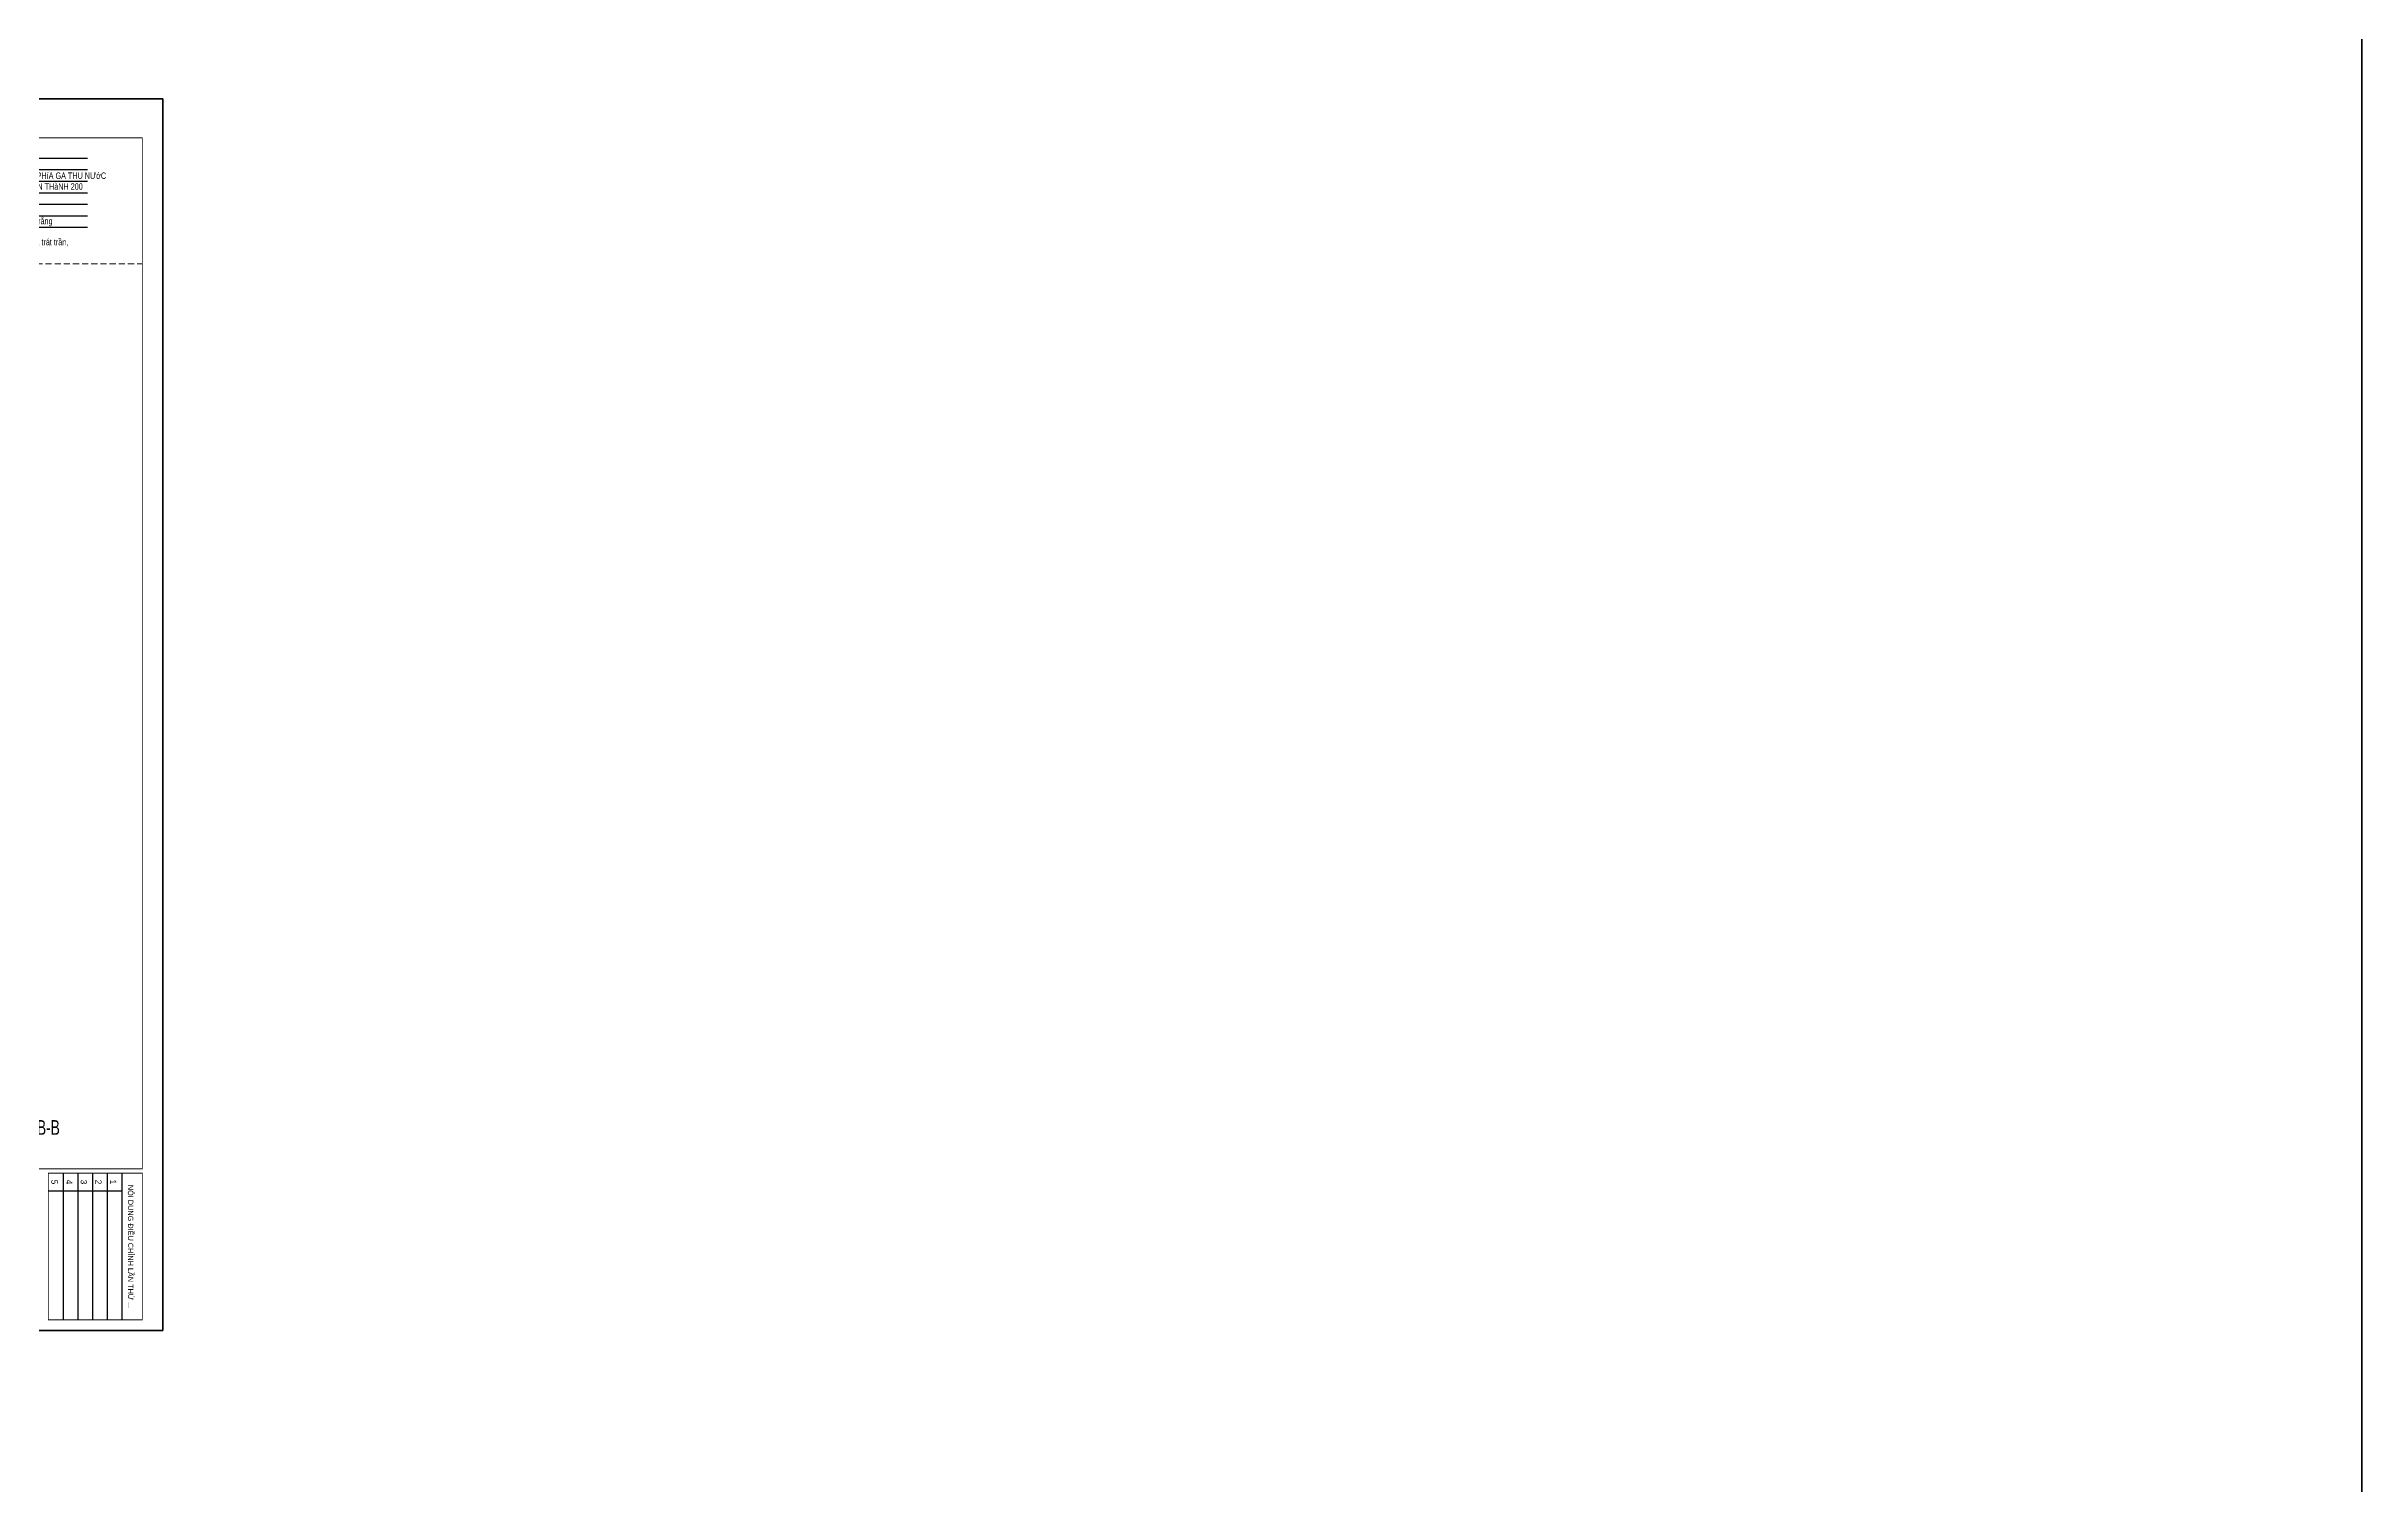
# Model space of a CAD drawing. Header units: millimetres. Extents: x 1336014 to 2939047, y -333549 to -60566.
# Drawn here: x 1510174 to 1557556, y -167993 to -138570 of the extents above; entities that cross this region are included whole.
import ezdxf
from ezdxf.enums import TextEntityAlignment as Align

# ---------------------------------------------------------------- set-up
doc = ezdxf.new("R2010")
doc.units = ezdxf.units.MM
doc.header["$MEASUREMENT"] = 0
doc.linetypes.add('$1$HIDDEN', pattern=[0.375, 0.25, -0.125])
for name, color, linetype, lineweight in [('01.Cut', 255, 'Continuous', 35), ('05.Text', 253, 'Continuous', 18), ('06.betong', 2, 'Continuous', 35), ('10.Text', 254, 'Continuous', 18), ('11.Khung bo', 32, 'Continuous', 50), ('12.Khung', 36, 'Continuous', 25)]:
    doc.layers.add(name, color=color, linetype=linetype, lineweight=lineweight)
doc.layers.add('HATCH', color=250, linetype='Continuous')
doc.layers.add('Tpl_Bound', color=1, linetype='Continuous', plot=False)
doc.styles.add('AVANT', font='')
doc.styles.add('TT5_Ghi chu 1', font='', dxfattribs={"width": 0.7, "height": 240})
doc.styles.add('TT5_Text Dim', font='hoatbif.shx', dxfattribs={"width": 0.6})
doc.styles.add('VnAvantH', font='')
doc.styles.get('AVANT').set_extended_font_data('.VnAvant')
doc.styles.get('TT5_Ghi chu 1').set_extended_font_data('.VnBlackH')
doc.styles.get('VnAvantH').set_extended_font_data('.VnAvantH')

# ---------------------------------------------------------------- blocks, each defined once
blk = doc.blocks.new('100')
at = {"layer": '11.Khung bo', "const_width": 26.7}
for points in [[(1860913, -945240), (1860913, -916940), (1896063, -916940), (1896063, -945240)], [(1860913, -945240), (1860913, -916940), (1896063, -916940), (1896063, -945240)], [(1860913, -945240), (1860913, -916940), (1896063, -916940), (1896063, -945240)], [(1896213, -920140), (1896213, -916940), (1901213, -916940), (1901213, -920140)], [(1896213, -920140), (1896213, -916940), (1901213, -916940), (1901213, -920140)], [(1896213, -920140), (1896213, -916940), (1901213, -916940), (1901213, -920140)]]:
    blk.add_lwpolyline(points, close=True, dxfattribs=at)
at = {"layer": '12.Khung'}
for p, q in [((1896213, -917640), (1901213, -917640)), ((1896213, -917640), (1901213, -917640)), ((1896213, -917640), (1901213, -917640)), ((1896213, -918140), (1901213, -918140)), ((1896213, -918140), (1901213, -918140)), ((1896213, -918140), (1901213, -918140)), ((1896813, -920140), (1896813, -917640)), ((1896813, -920140), (1896813, -917640)), ((1896813, -920140), (1896813, -917640)), ((1896213, -918640), (1901213, -918640)), ((1896213, -918640), (1901213, -918640)), ((1896213, -918640), (1901213, -918640)), ((1896213, -919140), (1901213, -919140)), ((1896213, -919140), (1901213, -919140)), ((1896213, -919140), (1901213, -919140)), ((1896213, -919640), (1901213, -919640)), ((1896213, -919640), (1901213, -919640)), ((1896213, -919640), (1901213, -919640))]:
    blk.add_line(p, q, dxfattribs=at)
blk.add_lwpolyline([(1901579, -945940), (1901579, -916240), (1859580, -916240), (1859580, -945940)], close=True, dxfattribs=at)
blk.add_lwpolyline([(1901579, -945940), (1901579, -916240), (1859580, -916240), (1859580, -945940)], close=True, dxfattribs=at)
blk.add_lwpolyline([(1901579, -945940), (1901579, -916240), (1859580, -916240), (1859580, -945940)], close=True, dxfattribs=at)
at = {"layer": '05.Text', "style": 'VnAvantH'}
blk.add_text('Néi dung ®iÒu chØnh lÇn thø ...', height=180, dxfattribs=at).set_placement((1898713, -917329), align=Align.MIDDLE)
at = {"layer": '05.Text', "style": 'AVANT'}
for s, p in [('2', (1896513, -918540)), ('1', (1896513, -918040)), ('3', (1896513, -919040)), ('4', (1896513, -919540)), ('5', (1896513, -920040))]:
    blk.add_text(s, height=210, dxfattribs=at).set_placement(p, align=Align.CENTER)
blk = doc.blocks.new('q\xadeqweqw')
at = {"layer": 'HATCH'}
for p, q in [((798852, 46960), (802613, 46960)), ((798852, 46666), (802613, 46666)), ((798852, 46371), (802613, 46371)), ((798852, 46076), (802613, 46076)), ((798852, 45781), (802613, 45781)), ((798852, 45486), (802613, 45486)), ((798852, 45192), (802613, 45192))]:
    blk.add_line(p, q, dxfattribs=at)
at = {"layer": '10.Text', "style": 'TT5_Text Dim', "width": 0.7}
for s, p in [('- xem chi tiÕt l¸t sµn', (798923, 46730)), ('- v÷a xm #75 §¸NH DèC VÒ PHÝA GA THU N¦íC', (798923, 46429)), ('- líp chèng thÊm NG¦îC VÐN THµNH 200', (798923, 46153)), ('- b¶n sµn BTCT ', (798923, 45858)), ('- líp v÷a tr¸t trÇn #75 dµy 15', (798923, 45563)), ('- líp s¬n b¶ hoµn thiÖn mÇu tr¾ng', (798923, 45269)), ('-trÇn th¹ch cao ', (798923, 44974)), ('(nÕu cã th× kh«ng cÇn líp v÷a tr¸t trÇn,', (798923, 44732)), (' vµ líp b¶ l¨n s¬n)', (798923, 44402))]:
    blk.add_text(s, height=165, dxfattribs=at).set_placement(p)

msp = doc.modelspace()

# ---------------------------------------------------------------- linework, layer by layer
at = {"layer": '01.Cut'}
msp.add_lwpolyline([(1336014.5, -90266), (1557555.5, -90266), (1557555.5, -333549), (1336014.5, -333549)], close=True, dxfattribs=at)
at = {"layer": '05.Text', "color": 6, "linetype": '$1$HIDDEN', "ltscale": 500}
msp.add_line((1495158, -143016.5), (1512137.8, -143016.5), dxfattribs=at)
at = {"layer": 'Tpl_Bound', "color": 1}
msp.add_lwpolyline([(1494738, -164841.3), (1494738, -139641.5), (1512557.8, -139641.5), (1512557.8, -164841.3)], close=True, dxfattribs=at)

# ---------------------------------------------------------------- block references
at = {"layer": '05.Text', "xscale": 0.6, "yscale": 0.6, "zscale": 0.6, "rotation": 270}
msp.add_blockref('100', (2062301.9, 976106.3), dxfattribs=at)
at = {"layer": '06.betong', "xscale": 0.800000000000001, "yscale": 0.800000000000001, "zscale": 0.800000000000001}
msp.add_blockref('q\xadeqweqw', (868925.1, -178425.6, 0.5), dxfattribs=at)

# ---------------------------------------------------------------- texts
at = {"layer": '05.Text', "style": 'TT5_Ghi chu 1', "width": 0.7}
msp.add_text('mÆt c¾t b-b', height=300, dxfattribs=at).set_placement((1508672.8, -160836.8))

doc.saveas('drawing.dxf')
